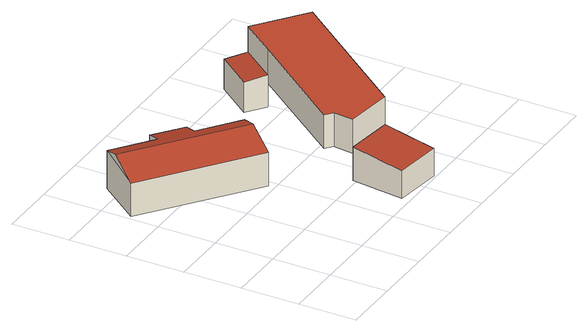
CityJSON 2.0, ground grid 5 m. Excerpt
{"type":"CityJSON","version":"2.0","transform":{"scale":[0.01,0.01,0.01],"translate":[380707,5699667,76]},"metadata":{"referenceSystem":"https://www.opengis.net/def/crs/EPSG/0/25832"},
"CityObjects":{
"building1":{"type":"Building","attributes":{"Gemeindeschluessel":"05954036","Geometrietyp2DReferenz":"3000","function":"31001_3222","roofType":"5000","measuredHeight":3.9},"geometry":[{"type":"Solid","lod":"2","boundaries":[[[[0,1,2,3]],[[4,5,1,0]],[[6,7,5,4]],[[8,9,7,6]],[[10,11,9,8]],[[12,13,11,10]],[[14,15,13,12]],[[3,2,15,14]],[[16,17,3,14]],[[12,10,8,6,4,0,17,16]],[[3,17,0]],[[12,16,14]],[[1,5,7,9,11,13,15,2]]]],"semantics":{"surfaces":[{"type":"WallSurface"},{"type":"RoofSurface"},{"type":"GroundSurface"}],"values":[[0,0,0,0,0,0,0,0,1,1,0,0,2]]}}]},
"building2":{"type":"Building","attributes":{"Gemeindeschluessel":"05954036","Geometrietyp2DReferenz":"3000","function":"31001_3222","roofType":"2100","measuredHeight":3},"geometry":[{"type":"Solid","lod":"2","boundaries":[[[[18,19,20,21]],[[22,23,19,18]],[[24,25,23,22]],[[21,20,25,24]],[[22,18,21,24]],[[19,23,25,20]]]],"semantics":{"surfaces":[{"type":"WallSurface"},{"type":"RoofSurface"},{"type":"GroundSurface"}],"values":[[0,0,0,0,1,2]]}}]},
"building3":{"type":"Building","attributes":{"Gemeindeschluessel":"05954036","Geometrietyp2DReferenz":"3000","function":"31001_3222","roofType":"1000","measuredHeight":3},"geometry":[{"type":"Solid","lod":"2","boundaries":[[[[26,27,28,29]],[[30,31,27,26]],[[32,33,31,30]],[[34,35,33,32]],[[36,37,35,34]],[[38,39,37,36]],[[29,28,39,38]],[[36,34,32,30,26,29,38]],[[27,31,33,35,37,39,28]]]],"semantics":{"surfaces":[{"type":"WallSurface"},{"type":"RoofSurface"},{"type":"GroundSurface"}],"values":[[0,0,0,0,0,0,0,1,2]]}}]},
"building4":{"type":"Building","attributes":{"Gemeindeschluessel":"05954036","Geometrietyp2DReferenz":"3000","function":"31001_3222","roofType":"2100","measuredHeight":2.84},"geometry":[{"type":"Solid","lod":"2","boundaries":[[[[40,41,42,43]],[[44,45,41,40]],[[46,47,45,44]],[[43,42,47,46]],[[44,40,43,46]],[[41,45,47,42]]]],"semantics":{"surfaces":[{"type":"WallSurface"},{"type":"RoofSurface"},{"type":"GroundSurface"}],"values":[[0,0,0,0,1,2]]}}]}
},
"vertices":[
[316,2118,422],[316,2118,82],[36,1755,82],[36,1755,378],[650,1863,422],[650,1863,82],[742,1982,376],[742,1982,82],[986,1794,376],[986,1794,82],[894,1675,422],[894,1675,82],[1227,1420,422],[1227,1420,82],[946,1056,378],[946,1056,82],[1129,1294,471],[219,1993,471],
[1328,530,381],[1328,530,81],[1272,71,81],[1272,71,327],[1742,479,381],[1742,479,81],[1685,21,327],[1685,21,81],
[1328,530,622],[1328,530,322],[1742,479,322],[1742,479,622],[1350,707,622],[1350,707,322],[1285,759,622],[1285,759,322],[1937,1607,622],[1937,1607,322],[2169,1908,622],[2169,1908,322],[2595,1580,622],[2595,1580,322],
[2169,1908,396],[2169,1908,112],[2009,2031,112],[2009,2031,378],[1937,1607,396],[1937,1607,112],[1778,1730,378],[1778,1730,112]
]}
